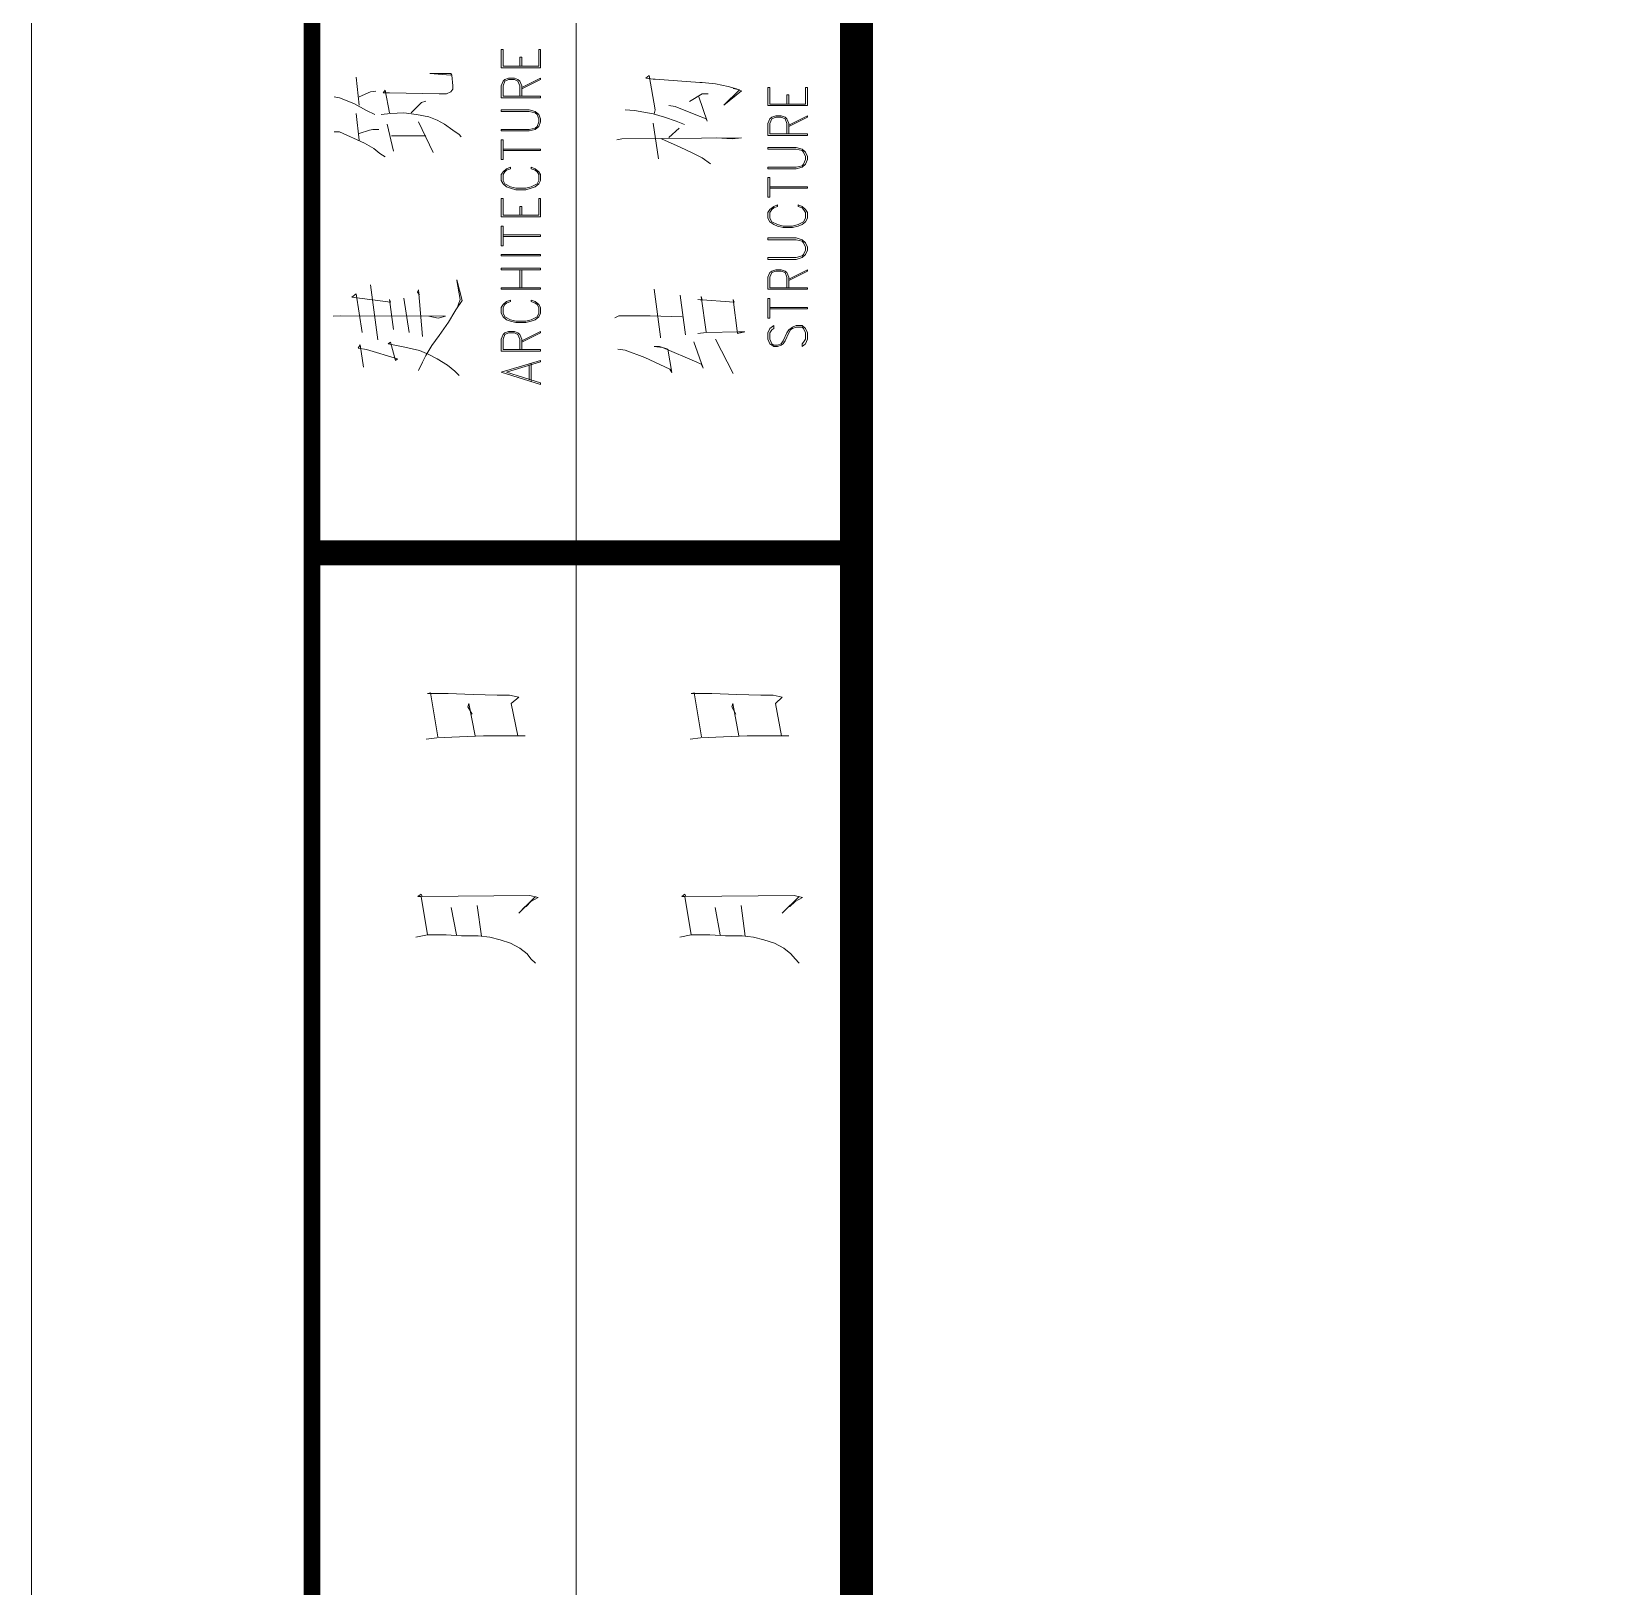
# Model space of a CAD drawing. Extents: x 1332633 to 1595679, y 264824 to 640777.
# Drawn here: x 1424807 to 1429564, y 310368 to 315080 of the extents above; entities that cross this region are included whole.
import ezdxf
from ezdxf.enums import TextEntityAlignment as Align

# ---------------------------------------------------------------- set-up
doc = ezdxf.new("R2010")
doc.units = 0
doc.header["$LTSCALE"] = 1000
doc.header["$MEASUREMENT"] = 0
doc.layers.add('_公共_图框', color=4, linetype='CONTINUOUS', lineweight=5)
doc.layers.add('hatch', color=251, linetype='CONTINUOUS')
doc.styles.add('图框文字', font='SIMKAI.TTF')

# ---------------------------------------------------------------- blocks, each defined once
blk = doc.blocks.new('tk22')
at = {"layer": '_公共_图框'}
for p, q in [((-82350, 57200), (-82350, 35200)), ((-82570.7, 47724.3), (-82576.6, 47724.3)), ((-82576.6, 47669.4), (-82576.6, 47724.3)), ((-82570.7, 47673.8), (-82570.7, 47724.3)), ((-82462.3, 47724.3), (-82457.8, 47724.3)), ((-82462.3, 47673.8), (-82462.3, 47724.3)), ((-82457.8, 47724.3), (-82457.8, 47669.4)), ((-82576.6, 47669.4), (-82457.8, 47669.4)), ((-82570.7, 47673.8), (-82462.3, 47673.8)), ((-82520.2, 47702), (-82514.2, 47702)), ((-82520.2, 47673.8), (-82520.2, 47702)), ((-82514.2, 47702), (-82514.2, 47673.8)), ((-83007.1, 47556.5), (-83016.1, 47641.2)), ((-82793.4, 47651.6), (-82729.5, 47647.1)), ((-82729.5, 47651.6), (-82793.4, 47651.6)), ((-82726.5, 47647.1), (-82729.5, 47651.6)), ((-82723.6, 47614.4), (-82726.5, 47647.1)), ((-82576.6, 47614.4), (-82570.7, 47629.3)), ((-82570.7, 47629.3), (-82566.2, 47633.7)), ((-82570.7, 47614.4), (-82566.2, 47629.3)), ((-82566.2, 47633.7), (-82554.3, 47638.2)), ((-82566.2, 47629.3), (-82554.3, 47633.7)), ((-82554.3, 47638.2), (-82536.5, 47638.2)), ((-82554.3, 47633.7), (-82536.5, 47633.7)), ((-82536.5, 47638.2), (-82526.1, 47633.7)), ((-82536.5, 47633.7), (-82526.1, 47629.3)), ((-82526.1, 47633.7), (-82520.2, 47629.3)), ((-82526.1, 47629.3), (-82520.2, 47614.4)), ((-82520.2, 47629.3), (-82514.2, 47614.4)), ((-82457.8, 47638.2), (-82514.2, 47610)), ((-82514.2, 47605.5), (-82457.8, 47633.7)), ((-82457.8, 47633.7), (-82457.8, 47638.2)), ((-82128.2, 47645.6), (-82138.6, 47638.2)), ((-82138.6, 47638.2), (-82116.4, 47635.2)), ((-82110.4, 47541.7), (-82128.2, 47645.6)), ((-82116.4, 47635.2), (-82110.4, 47635.2)), ((-82110.4, 47635.2), (-81975.3, 47624.8)), ((-81975.3, 47624.8), (-81967.9, 47624.8)), ((-81967.9, 47624.8), (-81927.8, 47620.4)), ((-81927.8, 47620.4), (-81889.2, 47613)), ((-83082.9, 47581.8), (-83066.5, 47578.8)), ((-83066.5, 47578.8), (-83023.5, 47561)), ((-83007.1, 47581.8), (-82973, 47596.6)), ((-82973, 47596.6), (-82956.7, 47598.1)), ((-82928.5, 47601.1), (-82934.4, 47593.7)), ((-82934.4, 47593.7), (-82915.1, 47593.7)), ((-82915.1, 47532.8), (-82928.5, 47601.1)), ((-82915.1, 47593.7), (-82765.1, 47590.7)), ((-82765.1, 47590.7), (-82742.9, 47590.7)), ((-82742.9, 47590.7), (-82729.5, 47596.6)), ((-82729.5, 47596.6), (-82723.6, 47604.1)), ((-82723.6, 47604.1), (-82723.6, 47614.4)), ((-82576.6, 47578.8), (-82576.6, 47614.4)), ((-82576.6, 47578.8), (-82457.8, 47578.8)), ((-82570.7, 47583.3), (-82570.7, 47614.4)), ((-82570.7, 47583.3), (-82457.8, 47583.3)), ((-82520.2, 47614.4), (-82520.2, 47583.3)), ((-82514.2, 47614.4), (-82514.2, 47583.3)), ((-82457.8, 47583.3), (-82457.8, 47578.8)), ((-82006.5, 47566.9), (-81967.9, 47590.7)), ((-81953.1, 47507.6), (-81978.3, 47581.8)), ((-81967.9, 47590.7), (-81950.1, 47590.7)), ((-81902.6, 47556.5), (-81855.1, 47602.6)), ((-81849.1, 47599.6), (-81902.6, 47556.5)), ((-81889.2, 47613), (-81864, 47605.5)), ((-81855.1, 47602.6), (-81874.4, 47607)), ((-81864, 47605.5), (-81849.1, 47599.6)), ((-81763, 47610), (-81769, 47610)), ((-81769, 47555.1), (-81769, 47610)), ((-81763, 47559.5), (-81763, 47610)), ((-81711.1, 47587.7), (-81705.1, 47587.7)), ((-81711.1, 47559.5), (-81711.1, 47587.7)), ((-81705.1, 47587.7), (-81705.1, 47559.5)), ((-81654.6, 47610), (-81648.7, 47610)), ((-81654.6, 47559.5), (-81654.6, 47610)), ((-81648.7, 47610), (-81648.7, 47555.1)), ((-83023.5, 47561), (-82984.9, 47540.2)), ((-83007.1, 47449.7), (-83016.1, 47531.3)), ((-82984.9, 47540.2), (-82959.6, 47528.3)), ((-82940.3, 47528.3), (-82912.1, 47531.3)), ((-82912.1, 47531.3), (-82872, 47532.8)), ((-82872, 47532.8), (-82833.4, 47528.3)), ((-82849.8, 47532.8), (-82818.6, 47564)), ((-82833.4, 47528.3), (-82796.3, 47520.9)), ((-82818.6, 47564), (-82805.2, 47568.4)), ((-82576.6, 47537.2), (-82576.6, 47541.7)), ((-82492, 47541.7), (-82576.6, 47541.7)), ((-82492, 47537.2), (-82576.6, 47537.2)), ((-82474.2, 47537.2), (-82492, 47541.7)), ((-82474.2, 47532.8), (-82492, 47537.2)), ((-82462.3, 47528.3), (-82474.2, 47537.2)), ((-82468.2, 47528.3), (-82474.2, 47532.8)), ((-82462.3, 47515), (-82468.2, 47528.3)), ((-82457.8, 47515), (-82462.3, 47528.3)), ((-82201, 47541.7), (-82172.8, 47540.2)), ((-82172.8, 47540.2), (-82116.4, 47529.8)), ((-82116.4, 47529.8), (-82082.2, 47519.4)), ((-82113.4, 47529.8), (-82110.4, 47541.7)), ((-82068.9, 47555.1), (-82049.6, 47552.1)), ((-82049.6, 47552.1), (-81987.2, 47526.9)), ((-81987.2, 47526.9), (-81956, 47515)), ((-81769, 47555.1), (-81648.7, 47555.1)), ((-81763, 47559.5), (-81654.6, 47559.5)), ((-81757.1, 47519.4), (-81745.2, 47523.9)), ((-81745.2, 47523.9), (-81728.9, 47523.9)), ((-81728.9, 47523.9), (-81717, 47519.4)), ((-81648.7, 47523.9), (-81705.1, 47495.7)), ((-81648.7, 47519.4), (-81648.7, 47523.9)), ((-83082.9, 47474.9), (-83066.5, 47474.9)), ((-83066.5, 47474.9), (-82990.8, 47440.7)), ((-83007.1, 47470.4), (-82976, 47480.8)), ((-82976, 47480.8), (-82965.6, 47482.3)), ((-82965.6, 47482.3), (-82947.8, 47482.3)), ((-82903.2, 47417), (-82922.5, 47498.6)), ((-82783, 47412.5), (-82827.5, 47506.1)), ((-82796.3, 47520.9), (-82771.1, 47510.5)), ((-82771.1, 47510.5), (-82748.8, 47498.6)), ((-82748.8, 47498.6), (-82723.6, 47480.8)), ((-82723.6, 47480.8), (-82704.3, 47467.5)), ((-82576.6, 47482.3), (-82492, 47482.3)), ((-82576.6, 47477.9), (-82576.6, 47482.3)), ((-82576.6, 47477.9), (-82492, 47477.9)), ((-82492, 47482.3), (-82474.2, 47486.8)), ((-82492, 47477.9), (-82474.2, 47482.3)), ((-82474.2, 47486.8), (-82468.2, 47491.2)), ((-82474.2, 47482.3), (-82462.3, 47491.2)), ((-82468.2, 47491.2), (-82462.3, 47506.1)), ((-82462.3, 47506.1), (-82462.3, 47515)), ((-82462.3, 47491.2), (-82457.8, 47506.1)), ((-82457.8, 47506.1), (-82457.8, 47515)), ((-82100, 47393.2), (-82116.4, 47501.6)), ((-82082.2, 47519.4), (-82046.6, 47507.6)), ((-82068.9, 47458.6), (-82037.7, 47486.8)), ((-82046.6, 47507.6), (-82021.4, 47497.2)), ((-81956, 47515), (-81953.1, 47507.6)), ((-81769, 47500.1), (-81763, 47515)), ((-81769, 47464.5), (-81769, 47500.1)), ((-81763, 47515), (-81757.1, 47519.4)), ((-81763, 47500.1), (-81757.1, 47515)), ((-81763, 47469), (-81763, 47500.1)), ((-81757.1, 47515), (-81745.2, 47519.4)), ((-81745.2, 47519.4), (-81728.9, 47519.4)), ((-81728.9, 47519.4), (-81717, 47515)), ((-81717, 47519.4), (-81711.1, 47515)), ((-81717, 47515), (-81711.1, 47500.1)), ((-81711.1, 47515), (-81705.1, 47500.1)), ((-81711.1, 47500.1), (-81711.1, 47469)), ((-81705.1, 47491.2), (-81648.7, 47519.4)), ((-81705.1, 47500.1), (-81705.1, 47469)), ((-82990.8, 47440.7), (-82962.6, 47424.4)), ((-82909.2, 47463), (-82805.2, 47463)), ((-82704.3, 47467.5), (-82698.3, 47460)), ((-82576.6, 47451.1), (-82570.7, 47451.1)), ((-82576.6, 47391.8), (-82576.6, 47451.1)), ((-82570.7, 47391.8), (-82570.7, 47451.1)), ((-82226.2, 47451.1), (-82211.4, 47454.1)), ((-82211.4, 47454.1), (-81849.1, 47457.1)), ((-82091.1, 47454.1), (-82034.7, 47428.9)), ((-82034.7, 47428.9), (-81996.1, 47411.1)), ((-81877.3, 47454.1), (-81924.8, 47457.1)), ((-81849.1, 47457.1), (-81877.3, 47454.1)), ((-81769, 47464.5), (-81648.7, 47464.5)), ((-81769, 47422.9), (-81769, 47427.4)), ((-81682.9, 47427.4), (-81769, 47427.4)), ((-81763, 47469), (-81648.7, 47469)), ((-81665, 47422.9), (-81682.9, 47427.4)), ((-81648.7, 47469), (-81648.7, 47464.5)), ((-82962.6, 47424.4), (-82944.8, 47409.6)), ((-82944.8, 47409.6), (-82928.5, 47399.2)), ((-82576.6, 47391.8), (-82570.7, 47391.8)), ((-82570.7, 47422.9), (-82457.8, 47422.9)), ((-82570.7, 47418.5), (-82457.8, 47418.5)), ((-82457.8, 47422.9), (-82457.8, 47418.5)), ((-81996.1, 47411.1), (-81967.9, 47396.2)), ((-81967.9, 47396.2), (-81942.7, 47378.4)), ((-81682.9, 47422.9), (-81769, 47422.9)), ((-81665, 47418.5), (-81682.9, 47422.9)), ((-81654.6, 47414), (-81665, 47422.9)), ((-81660.6, 47414), (-81665, 47418.5)), ((-81654.6, 47400.7), (-81660.6, 47414)), ((-81660.6, 47376.9), (-81654.6, 47391.8)), ((-81648.7, 47400.7), (-81654.6, 47414)), ((-81654.6, 47391.8), (-81654.6, 47400.7)), ((-81654.6, 47376.9), (-81648.7, 47391.8)), ((-81648.7, 47391.8), (-81648.7, 47400.7)), ((-82570.7, 47354.6), (-82576.6, 47345.7)), ((-82576.6, 47345.7), (-82576.6, 47327.9)), ((-82560.3, 47363.5), (-82570.7, 47354.6)), ((-82566.2, 47354.6), (-82570.7, 47345.7)), ((-82570.7, 47345.7), (-82570.7, 47327.9)), ((-82560.3, 47359.1), (-82566.2, 47354.6)), ((-82548.4, 47368), (-82560.3, 47363.5)), ((-82548.4, 47363.5), (-82560.3, 47359.1)), ((-82548.4, 47368), (-82548.4, 47363.5)), ((-82486, 47363.5), (-82486, 47368)), ((-82474.2, 47363.5), (-82486, 47368)), ((-82474.2, 47359.1), (-82486, 47363.5)), ((-82462.3, 47354.6), (-82474.2, 47363.5)), ((-82468.2, 47354.6), (-82474.2, 47359.1)), ((-82462.3, 47345.7), (-82468.2, 47354.6)), ((-82457.8, 47345.7), (-82462.3, 47354.6)), ((-82462.3, 47327.9), (-82462.3, 47345.7)), ((-82457.8, 47327.9), (-82457.8, 47345.7)), ((-81769, 47368), (-81682.9, 47368)), ((-81769, 47363.5), (-81769, 47368)), ((-81769, 47363.5), (-81682.9, 47363.5)), ((-81769, 47336.8), (-81763, 47336.8)), ((-81769, 47277.4), (-81769, 47336.8)), ((-81763, 47277.4), (-81763, 47336.8)), ((-81682.9, 47368), (-81665, 47372.5)), ((-81682.9, 47363.5), (-81665, 47368)), ((-81665, 47372.5), (-81660.6, 47376.9)), ((-81665, 47368), (-81654.6, 47376.9)), ((-82576.6, 47327.9), (-82570.7, 47317.5)), ((-82570.7, 47327.9), (-82566.2, 47317.5)), ((-82570.7, 47317.5), (-82560.3, 47308.6)), ((-82566.2, 47317.5), (-82548.4, 47308.6)), ((-82560.3, 47308.6), (-82548.4, 47304.2)), ((-82548.4, 47308.6), (-82532.1, 47304.2)), ((-82548.4, 47304.2), (-82532.1, 47299.7)), ((-82532.1, 47304.2), (-82502.4, 47304.2)), ((-82532.1, 47299.7), (-82502.4, 47299.7)), ((-82502.4, 47304.2), (-82486, 47308.6)), ((-82502.4, 47299.7), (-82486, 47304.2)), ((-82486, 47308.6), (-82468.2, 47317.5)), ((-82486, 47304.2), (-82474.2, 47308.6)), ((-82474.2, 47308.6), (-82462.3, 47317.5)), ((-82468.2, 47317.5), (-82462.3, 47327.9)), ((-82462.3, 47317.5), (-82457.8, 47327.9)), ((-81763, 47308.6), (-81648.7, 47308.6)), ((-81763, 47304.2), (-81648.7, 47304.2)), ((-81648.7, 47308.6), (-81648.7, 47304.2)), ((-82570.7, 47273), (-82576.6, 47273)), ((-82576.6, 47218.1), (-82576.6, 47273)), ((-82570.7, 47222.5), (-82570.7, 47273)), ((-82520.2, 47249.2), (-82514.2, 47249.2)), ((-82520.2, 47222.5), (-82520.2, 47249.2)), ((-82514.2, 47249.2), (-82514.2, 47222.5)), ((-82462.3, 47273), (-82457.8, 47273)), ((-82462.3, 47222.5), (-82462.3, 47273)), ((-82457.8, 47273), (-82457.8, 47218.1)), ((-81769, 47277.4), (-81763, 47277.4)), ((-81763, 47240.3), (-81769, 47231.4)), ((-81751.1, 47249.2), (-81763, 47240.3)), ((-81757.1, 47240.3), (-81763, 47231.4)), ((-81751.1, 47244.8), (-81757.1, 47240.3)), ((-81739.3, 47253.7), (-81751.1, 47249.2)), ((-81739.3, 47249.2), (-81751.1, 47244.8)), ((-81739.3, 47253.7), (-81739.3, 47249.2)), ((-81676.9, 47249.2), (-81676.9, 47253.7)), ((-81665, 47249.2), (-81676.9, 47253.7)), ((-81665, 47244.8), (-81676.9, 47249.2)), ((-81654.6, 47240.3), (-81665, 47249.2)), ((-81660.6, 47240.3), (-81665, 47244.8)), ((-81654.6, 47231.4), (-81660.6, 47240.3)), ((-81648.7, 47231.4), (-81654.6, 47240.3)), ((-82576.6, 47218.1), (-82457.8, 47218.1)), ((-82576.6, 47189.8), (-82570.7, 47189.8)), ((-82576.6, 47130.5), (-82576.6, 47189.8)), ((-82570.7, 47222.5), (-82462.3, 47222.5)), ((-82570.7, 47130.5), (-82570.7, 47189.8)), ((-81769, 47231.4), (-81769, 47213.6)), ((-81769, 47213.6), (-81763, 47203.2)), ((-81763, 47231.4), (-81763, 47213.6)), ((-81763, 47213.6), (-81757.1, 47203.2)), ((-81763, 47203.2), (-81751.1, 47194.3)), ((-81757.1, 47203.2), (-81739.3, 47194.3)), ((-81751.1, 47194.3), (-81739.3, 47189.8)), ((-81739.3, 47194.3), (-81722.9, 47189.8)), ((-81739.3, 47189.8), (-81722.9, 47185.4)), ((-81722.9, 47189.8), (-81694.7, 47189.8)), ((-81694.7, 47189.8), (-81676.9, 47194.3)), ((-81694.7, 47185.4), (-81676.9, 47189.8)), ((-81676.9, 47194.3), (-81660.6, 47203.2)), ((-81676.9, 47189.8), (-81665, 47194.3)), ((-81665, 47194.3), (-81654.6, 47203.2)), ((-81660.6, 47203.2), (-81654.6, 47213.6)), ((-81654.6, 47213.6), (-81654.6, 47231.4)), ((-81654.6, 47203.2), (-81648.7, 47213.6)), ((-81648.7, 47213.6), (-81648.7, 47231.4)), ((-82570.7, 47163.1), (-82457.8, 47163.1)), ((-82570.7, 47158.7), (-82457.8, 47158.7)), ((-82457.8, 47163.1), (-82457.8, 47158.7)), ((-81769, 47148.3), (-81769, 47154.2)), ((-81682.9, 47154.2), (-81769, 47154.2)), ((-81682.9, 47148.3), (-81769, 47148.3)), ((-81722.9, 47185.4), (-81694.7, 47185.4)), ((-81665, 47148.3), (-81682.9, 47154.2)), ((-81665, 47143.8), (-81682.9, 47148.3)), ((-81654.6, 47139.4), (-81665, 47148.3)), ((-81660.6, 47139.4), (-81665, 47143.8)), ((-82576.6, 47130.5), (-82570.7, 47130.5)), ((-82576.6, 47103.7), (-82457.8, 47103.7)), ((-82576.6, 47099.3), (-82576.6, 47103.7)), ((-82576.6, 47099.3), (-82457.8, 47099.3)), ((-82457.8, 47099.3), (-82457.8, 47103.7)), ((-81769, 47094.8), (-81682.9, 47094.8)), ((-81769, 47088.9), (-81769, 47094.8)), ((-81682.9, 47094.8), (-81665, 47099.3)), ((-81682.9, 47088.9), (-81665, 47094.8)), ((-81665, 47099.3), (-81660.6, 47103.7)), ((-81665, 47094.8), (-81654.6, 47103.7)), ((-81654.6, 47126), (-81660.6, 47139.4)), ((-81660.6, 47103.7), (-81654.6, 47117.1)), ((-81648.7, 47126), (-81654.6, 47139.4)), ((-81654.6, 47117.1), (-81654.6, 47126)), ((-81654.6, 47103.7), (-81648.7, 47117.1)), ((-81648.7, 47117.1), (-81648.7, 47126)), ((-82576.6, 47062.2), (-82576.6, 47062.2)), ((-82457.8, 47062.2), (-82576.6, 47062.2)), ((-82576.6, 47062.2), (-82576.6, 47057.7)), ((-82576.6, 47057.7), (-82457.8, 47057.7)), ((-82520.2, 47002.8), (-82520.2, 47057.7)), ((-82514.2, 47002.8), (-82514.2, 47057.7)), ((-82457.8, 47057.7), (-82457.8, 47062.2)), ((-81769, 47088.9), (-81682.9, 47088.9)), ((-81769, 47035.4), (-81763, 47048.8)), ((-81763, 47048.8), (-81757.1, 47053.3)), ((-81763, 47035.4), (-81757.1, 47048.8)), ((-81757.1, 47053.3), (-81745.2, 47057.7)), ((-81757.1, 47048.8), (-81745.2, 47053.3)), ((-81745.2, 47057.7), (-81728.9, 47057.7)), ((-81745.2, 47053.3), (-81728.9, 47053.3)), ((-81728.9, 47057.7), (-81717, 47053.3)), ((-81728.9, 47053.3), (-81717, 47048.8)), ((-81717, 47053.3), (-81711.1, 47048.8)), ((-81717, 47048.8), (-81711.1, 47035.4)), ((-81711.1, 47048.8), (-81705.1, 47035.4)), ((-81648.7, 47057.7), (-81705.1, 47029.5)), ((-81705.1, 47025), (-81648.7, 47053.3)), ((-81648.7, 47053.3), (-81648.7, 47057.7)), ((-82950.7, 46845.4), (-82973, 47011.7)), ((-82711.7, 47026.5), (-82711.7, 47025)), ((-82695.4, 46964.2), (-82711.7, 47026.5)), ((-82711.7, 47025), (-82701.3, 46967.1)), ((-82576.6, 47002.8), (-82457.8, 47002.8)), ((-82576.6, 46998.3), (-82576.6, 47002.8)), ((-82457.8, 46998.3), (-82576.6, 46998.3)), ((-82457.8, 47002.8), (-82457.8, 46998.3)), ((-82457.8, 46998.3), (-82457.8, 46998.3)), ((-82094.1, 46854.3), (-82113.4, 46998.3)), ((-81769, 46998.3), (-81769, 47035.4)), ((-81769, 46998.3), (-81648.7, 46998.3)), ((-81763, 47002.8), (-81763, 47035.4)), ((-81763, 47002.8), (-81648.7, 47002.8)), ((-81711.1, 47035.4), (-81711.1, 47002.8)), ((-81705.1, 47035.4), (-81705.1, 47002.8)), ((-81648.7, 47002.8), (-81648.7, 46998.3)), ((-83016.1, 46985), (-83029.4, 46974.6)), ((-83029.4, 46974.6), (-82912.1, 46959.7)), ((-82998.2, 46867.7), (-83016.1, 46985)), ((-82915.1, 46967.1), (-82903.2, 46876.6)), ((-82912.1, 46959.7), (-82915.1, 46967.1)), ((-82855.7, 46867.7), (-82872, 46971.6)), ((-82827.5, 46996.8), (-82830.5, 46989.4)), ((-82830.5, 46989.4), (-82824.5, 46982)), ((-82815.6, 46855.8), (-82827.5, 46996.8)), ((-82714.7, 46936), (-82695.4, 46964.2)), ((-82701.3, 46967.1), (-82711.7, 46938.9)), ((-82570.7, 46952.3), (-82576.6, 46943.4)), ((-82560.3, 46961.2), (-82570.7, 46952.3)), ((-82566.2, 46952.3), (-82570.7, 46943.4)), ((-82560.3, 46956.8), (-82566.2, 46952.3)), ((-82548.4, 46965.7), (-82560.3, 46961.2)), ((-82548.4, 46961.2), (-82560.3, 46956.8)), ((-82548.4, 46965.7), (-82548.4, 46961.2)), ((-82486, 46961.2), (-82486, 46965.7)), ((-82474.2, 46961.2), (-82486, 46965.7)), ((-82474.2, 46956.8), (-82486, 46961.2)), ((-82462.3, 46952.3), (-82474.2, 46961.2)), ((-82468.2, 46952.3), (-82474.2, 46956.8)), ((-82462.3, 46943.4), (-82468.2, 46952.3)), ((-82457.8, 46943.4), (-82462.3, 46952.3)), ((-82018.4, 46860.3), (-82034.7, 46980.5)), ((-81981.3, 46967.1), (-81967.9, 46965.7)), ((-81871.4, 46959.7), (-81981.3, 46967.1)), ((-81970.9, 46976.1), (-81956, 46869.2)), ((-81967.9, 46965.7), (-81970.9, 46976.1)), ((-81874.4, 46967.1), (-81871.4, 46959.7)), ((-81861, 46864.7), (-81874.4, 46967.1)), ((-81769, 46970.1), (-81763, 46970.1)), ((-81769, 46910.7), (-81769, 46970.1)), ((-81763, 46910.7), (-81763, 46970.1)), ((-83085.8, 46916.7), (-83063.6, 46918.2)), ((-83063.6, 46918.2), (-82745.8, 46916.7)), ((-82768.1, 46910.7), (-82796.3, 46916.7)), ((-82745.8, 46916.7), (-82768.1, 46910.7)), ((-82736.9, 46898.9), (-82717.6, 46931.5)), ((-82717.6, 46931.5), (-82714.7, 46936)), ((-82576.6, 46943.4), (-82576.6, 46925.6)), ((-82576.6, 46925.6), (-82570.7, 46915.2)), ((-82570.7, 46943.4), (-82570.7, 46925.6)), ((-82570.7, 46925.6), (-82566.2, 46915.2)), ((-82570.7, 46915.2), (-82560.3, 46906.3)), ((-82566.2, 46915.2), (-82548.4, 46906.3)), ((-82560.3, 46906.3), (-82548.4, 46901.8)), ((-82548.4, 46906.3), (-82532.1, 46901.8)), ((-82502.4, 46901.8), (-82486, 46906.3)), ((-82486, 46906.3), (-82468.2, 46915.2)), ((-82486, 46901.8), (-82474.2, 46906.3)), ((-82474.2, 46906.3), (-82462.3, 46915.2)), ((-82468.2, 46915.2), (-82462.3, 46925.6)), ((-82462.3, 46925.6), (-82462.3, 46943.4)), ((-82462.3, 46915.2), (-82457.8, 46925.6)), ((-82457.8, 46925.6), (-82457.8, 46943.4)), ((-82232.2, 46912.2), (-82220.3, 46918.2)), ((-82220.3, 46918.2), (-82125.3, 46918.2)), ((-82125.3, 46918.2), (-82028.8, 46915.2)), ((-81769, 46910.7), (-81763, 46910.7)), ((-81763, 46943.4), (-81648.7, 46943.4)), ((-81763, 46938.9), (-81648.7, 46938.9)), ((-81648.7, 46943.4), (-81648.7, 46938.9)), ((-82787.4, 46827.6), (-82765.1, 46858.8)), ((-82765.1, 46858.8), (-82736.9, 46898.9)), ((-82576.6, 46846.9), (-82570.7, 46861.7)), ((-82570.7, 46861.7), (-82566.2, 46866.2)), ((-82570.7, 46846.9), (-82566.2, 46861.7)), ((-82566.2, 46866.2), (-82554.3, 46870.6)), ((-82566.2, 46861.7), (-82554.3, 46866.2)), ((-82554.3, 46870.6), (-82536.5, 46870.6)), ((-82554.3, 46866.2), (-82536.5, 46866.2)), ((-82548.4, 46901.8), (-82532.1, 46897.4)), ((-82536.5, 46870.6), (-82526.1, 46866.2)), ((-82536.5, 46866.2), (-82526.1, 46861.7)), ((-82532.1, 46901.8), (-82502.4, 46901.8)), ((-82532.1, 46897.4), (-82502.4, 46897.4)), ((-82526.1, 46866.2), (-82520.2, 46861.7)), ((-82526.1, 46861.7), (-82520.2, 46846.9)), ((-82520.2, 46861.7), (-82514.2, 46846.9)), ((-82457.8, 46870.6), (-82514.2, 46842.4)), ((-82514.2, 46838), (-82457.8, 46866.2)), ((-82502.4, 46897.4), (-82486, 46901.8)), ((-82457.8, 46866.2), (-82457.8, 46870.6)), ((-81981.3, 46864.7), (-81956, 46867.7)), ((-81956, 46867.7), (-81858, 46869.2)), ((-81838.7, 46869.2), (-81861, 46864.7)), ((-81858, 46869.2), (-81838.7, 46869.2)), ((-81763, 46879.6), (-81769, 46866.2)), ((-81769, 46866.2), (-81769, 46846.9)), ((-81751.1, 46888.5), (-81763, 46879.6)), ((-81757.1, 46875.1), (-81763, 46866.2)), ((-81763, 46866.2), (-81763, 46846.9)), ((-81751.1, 46879.6), (-81757.1, 46875.1)), ((-81751.1, 46888.5), (-81751.1, 46879.6)), ((-81722.9, 46842.4), (-81711.1, 46866.2)), ((-81717, 46842.4), (-81705.1, 46866.2)), ((-81711.1, 46866.2), (-81705.1, 46875.1)), ((-81705.1, 46875.1), (-81694.7, 46884)), ((-81705.1, 46866.2), (-81700.7, 46875.1)), ((-81700.7, 46875.1), (-81694.7, 46879.6)), ((-81694.7, 46884), (-81682.9, 46888.5)), ((-81694.7, 46879.6), (-81682.9, 46884)), ((-81682.9, 46888.5), (-81665, 46888.5)), ((-81682.9, 46884), (-81665, 46884)), ((-81665, 46888.5), (-81654.6, 46879.6)), ((-81665, 46884), (-81660.6, 46879.6)), ((-81660.6, 46879.6), (-81654.6, 46866.2)), ((-81654.6, 46879.6), (-81648.7, 46866.2)), ((-81654.6, 46866.2), (-81654.6, 46846.9)), ((-81648.7, 46866.2), (-81648.7, 46846.9)), ((-83004.2, 46830.6), (-83010.1, 46820.2)), ((-83010.1, 46820.2), (-82984.9, 46815.7)), ((-82993.8, 46762.3), (-83004.2, 46830.6)), ((-82984.9, 46815.7), (-82891.3, 46787.5)), ((-82912.1, 46838), (-82919.6, 46833.5)), ((-82919.6, 46833.5), (-82869.1, 46823.1)), ((-82897.3, 46783.1), (-82912.1, 46838)), ((-82869.1, 46823.1), (-82824.5, 46812.7)), ((-82824.5, 46812.7), (-82796.3, 46800.9)), ((-82805.2, 46797.9), (-82787.4, 46827.6)), ((-82576.6, 46811.3), (-82576.6, 46846.9)), ((-82576.6, 46811.3), (-82457.8, 46811.3)), ((-82570.7, 46815.7), (-82570.7, 46846.9)), ((-82570.7, 46815.7), (-82457.8, 46815.7)), ((-82520.2, 46846.9), (-82520.2, 46815.7)), ((-82514.2, 46846.9), (-82514.2, 46815.7)), ((-82457.8, 46815.7), (-82457.8, 46811.3)), ((-82223.3, 46817.2), (-82201, 46814.2)), ((-82201, 46814.2), (-82141.6, 46792)), ((-82113.4, 46824.6), (-82088.2, 46821.7)), ((-82097.1, 46824.6), (-82113.4, 46824.6)), ((-82071.8, 46817.2), (-82097.1, 46824.6)), ((-82094.1, 46851.3), (-82094.1, 46854.3)), ((-82088.2, 46821.7), (-81984.2, 46777.1)), ((-82060, 46745.9), (-82071.8, 46817.2)), ((-81964.9, 46759.3), (-81993.1, 46839.5)), ((-81874.4, 46743), (-81927.8, 46846.9)), ((-81769, 46846.9), (-81763, 46833.5)), ((-81763, 46846.9), (-81757.1, 46833.5)), ((-81763, 46833.5), (-81751.1, 46824.6)), ((-81757.1, 46833.5), (-81751.1, 46829.1)), ((-81751.1, 46829.1), (-81739.3, 46829.1)), ((-81751.1, 46824.6), (-81739.3, 46824.6)), ((-81739.3, 46829.1), (-81728.9, 46833.5)), ((-81739.3, 46824.6), (-81728.9, 46829.1)), ((-81728.9, 46833.5), (-81722.9, 46842.4)), ((-81728.9, 46829.1), (-81722.9, 46833.5)), ((-81722.9, 46833.5), (-81717, 46842.4)), ((-81660.6, 46838), (-81665, 46833.5)), ((-81654.6, 46833.5), (-81665, 46824.6)), ((-81665, 46833.5), (-81665, 46824.6)), ((-81654.6, 46846.9), (-81660.6, 46838)), ((-81648.7, 46846.9), (-81654.6, 46833.5)), ((-82891.3, 46787.5), (-82897.3, 46783.1)), ((-82827.5, 46751.9), (-82815.6, 46777.1)), ((-82815.6, 46777.1), (-82805.2, 46797.9)), ((-82796.3, 46800.9), (-82771.1, 46787.5)), ((-82771.1, 46787.5), (-82739.9, 46768.2)), ((-82739.9, 46768.2), (-82717.6, 46750.4)), ((-82457.8, 46783.1), (-82576.6, 46747.4)), ((-82560.3, 46747.4), (-82457.8, 46778.6)), ((-82492, 46723.7), (-82492, 46769.7)), ((-82486, 46719.2), (-82486, 46774.1)), ((-82457.8, 46778.6), (-82457.8, 46783.1)), ((-82141.6, 46792), (-82065.9, 46756.3)), ((-81984.2, 46777.1), (-81970.9, 46771.2)), ((-81970.9, 46771.2), (-81964.9, 46759.3)), ((-82717.6, 46750.4), (-82704.3, 46737)), ((-82576.6, 46747.4), (-82457.8, 46710.3)), ((-82560.3, 46747.4), (-82457.8, 46714.8)), ((-82457.8, 46714.8), (-82457.8, 46710.3)), ((-82065.9, 46756.3), (-82060, 46745.9)), ((-82799.9, 45773.4), (-82791, 45776.4)), ((-82737.6, 45773.4), (-82799.9, 45773.4)), ((-82791, 45776.4), (-82768.7, 45642.8)), ((-82661.9, 45770.5), (-82737.6, 45773.4)), ((-82589.1, 45769), (-82661.9, 45770.5)), ((-82552, 45769), (-82589.1, 45769)), ((-82523.8, 45763), (-82552, 45769)), ((-82546.1, 45743.7), (-82523.8, 45763)), ((-82001.2, 45773.4), (-81992.3, 45776.4)), ((-81938.8, 45773.4), (-82001.2, 45773.4)), ((-81992.3, 45776.4), (-81970, 45642.8)), ((-81863.1, 45770.5), (-81938.8, 45773.4)), ((-81790.4, 45769), (-81863.1, 45770.5)), ((-81753.3, 45769), (-81790.4, 45769)), ((-81725.1, 45763), (-81753.3, 45769)), ((-81745.8, 45743.7), (-81725.1, 45763)), ((-82675.2, 45743.7), (-82678.2, 45733.3)), ((-82678.2, 45733.3), (-82664.8, 45711.1)), ((-82655.9, 45645.8), (-82675.2, 45743.7)), ((-82526.8, 45645.8), (-82546.1, 45743.7)), ((-81875, 45743.7), (-81878, 45733.3)), ((-81878, 45733.3), (-81866.1, 45711.1)), ((-81857.2, 45645.8), (-81875, 45743.7)), ((-81728, 45645.8), (-81745.8, 45743.7)), ((-82804.4, 45635.4), (-82771.7, 45639.8)), ((-82771.7, 45639.8), (-82703.4, 45642.8)), ((-82703.4, 45642.8), (-82630.7, 45645.8)), ((-82630.7, 45645.8), (-82621.8, 45645.8)), ((-82621.8, 45645.8), (-82571.3, 45645.8)), ((-82571.3, 45645.8), (-82504.5, 45645.8)), ((-82504.5, 45645.8), (-82526.8, 45645.8)), ((-82004.2, 45635.4), (-81973, 45639.8)), ((-81973, 45639.8), (-81903.2, 45642.8)), ((-81903.2, 45642.8), (-81831.9, 45645.8)), ((-81831.9, 45645.8), (-81821.6, 45645.8)), ((-81821.6, 45645.8), (-81771.1, 45645.8)), ((-81771.1, 45645.8), (-81705.8, 45645.8)), ((-81705.8, 45645.8), (-81728, 45645.8)), ((-82829.6, 45158.8), (-82819.2, 45166.2)), ((-82819.2, 45158.8), (-82829.6, 45158.8)), ((-82819.2, 45166.2), (-82816.3, 45158.8)), ((-82799.9, 45043), (-82819.2, 45158.8)), ((-82816.3, 45158.8), (-82489.6, 45161.8)), ((-82523.8, 45108.3), (-82473.3, 45158.8)), ((-82486.7, 45143.9), (-82501.5, 45129.1)), ((-82489.6, 45161.8), (-82464.4, 45155.8)), ((-82464.4, 45155.8), (-82486.7, 45143.9)), ((-82029.4, 45158.8), (-82020.5, 45166.2)), ((-82020.5, 45158.8), (-82029.4, 45158.8)), ((-82020.5, 45166.2), (-82017.5, 45158.8)), ((-82001.2, 45043), (-82020.5, 45158.8)), ((-82017.5, 45158.8), (-81689.4, 45161.8)), ((-81725.1, 45108.3), (-81674.6, 45158.8)), ((-81686.5, 45143.9), (-81702.8, 45129.1)), ((-81689.4, 45161.8), (-81664.2, 45155.8)), ((-81664.2, 45155.8), (-81686.5, 45143.9)), ((-82712.3, 45043), (-82728.7, 45126.1)), ((-82650, 45132.1), (-82636.6, 45038.5)), ((-82504.5, 45129.1), (-82523.8, 45108.3)), ((-82501.5, 45129.1), (-82504.5, 45129.1)), ((-81913.6, 45043), (-81928.4, 45126.1)), ((-81849.8, 45132.1), (-81837.9, 45038.5)), ((-81705.8, 45129.1), (-81725.1, 45108.3)), ((-81702.8, 45129.1), (-81705.8, 45129.1)), ((-82835.6, 45035.6), (-82799.9, 45043)), ((-82799.9, 45043), (-82835.6, 45035.6)), ((-82743.5, 45043), (-82799.9, 45043)), ((-82697.5, 45040), (-82743.5, 45043)), ((-82690.1, 45040), (-82697.5, 45040)), ((-82647, 45040), (-82690.1, 45040)), ((-82611.4, 45035.6), (-82647, 45040)), ((-82580.2, 45028.1), (-82611.4, 45035.6)), ((-82549, 45017.8), (-82580.2, 45028.1)), ((-82520.8, 45002.9), (-82549, 45017.8)), ((-82498.5, 44985.1), (-82520.8, 45002.9)), ((-82035.3, 45035.6), (-82001.2, 45043)), ((-82001.2, 45043), (-82035.3, 45035.6)), ((-81944.8, 45043), (-82001.2, 45043)), ((-81897.3, 45040), (-81944.8, 45043)), ((-81891.3, 45040), (-81897.3, 45040)), ((-81846.8, 45040), (-81891.3, 45040)), ((-81812.6, 45035.6), (-81846.8, 45040)), ((-81781.5, 45028.1), (-81812.6, 45035.6)), ((-81748.8, 45017.8), (-81781.5, 45028.1)), ((-81720.6, 45002.9), (-81748.8, 45017.8)), ((-81699.8, 44985.1), (-81720.6, 45002.9)), ((-82486.7, 44970.2), (-82498.5, 44985.1)), ((-82473.3, 44956.9), (-82486.7, 44970.2)), ((-81686.5, 44970.2), (-81699.8, 44985.1)), ((-81674.6, 44956.9), (-81686.5, 44970.2))]:
    blk.add_line(p, q, dxfattribs=at)
blk.add_lwpolyline([(-84000, 0), (0, 0), (0, 59400), (-84000, 59400)], close=True, dxfattribs=at)
blk.add_lwpolyline([(-81500, 58400, 50, 50, 0), (-83150, 58400, 50, 50, 0), (-83150, 35200, 75, 75, 0), (-81500, 35200, 75, 75, 0)], format="xyseb", dxfattribs=at)
at = {"layer": '_公共_图框', "const_width": 100}
blk.add_lwpolyline([(-81500, 1000), (-1000, 1000), (-1000, 58400), (-81500, 58400)], close=True, dxfattribs=at)
at = {"layer": '_公共_图框', "const_width": 75}
blk.add_lwpolyline([(-81500, 46200), (-83150, 46200)], dxfattribs=at)
at = {"layer": '_公共_图框', "style": '图框文字'}
for tag, height, p in [('建设单位', 500, (-5000, 38300)), ('合作单位', 500, (-5054, 33683.2)), ('项目名称', 500, (-5000, 30300)), ('项目编号', 500, (-5000, 26300)), ('建筑', 350, (-2600, 5600)), ('方案深化', 350, (-2600, 4900)), ('1:100', 350, (-2600, 4200)), ('20090705', 350, (-2600, 3500)), ('图号', 350, (-2600, 2450))]:
    blk.add_attdef(tag, text='', height=height, dxfattribs=at).set_placement(p, align=Align.MIDDLE_CENTER)

msp = doc.modelspace()

# ---------------------------------------------------------------- block references
at = {"layer": 'hatch'}
msp.add_blockref('tk22', (1508807.2, 267300), dxfattribs=at)

doc.saveas('drawing.dxf')
